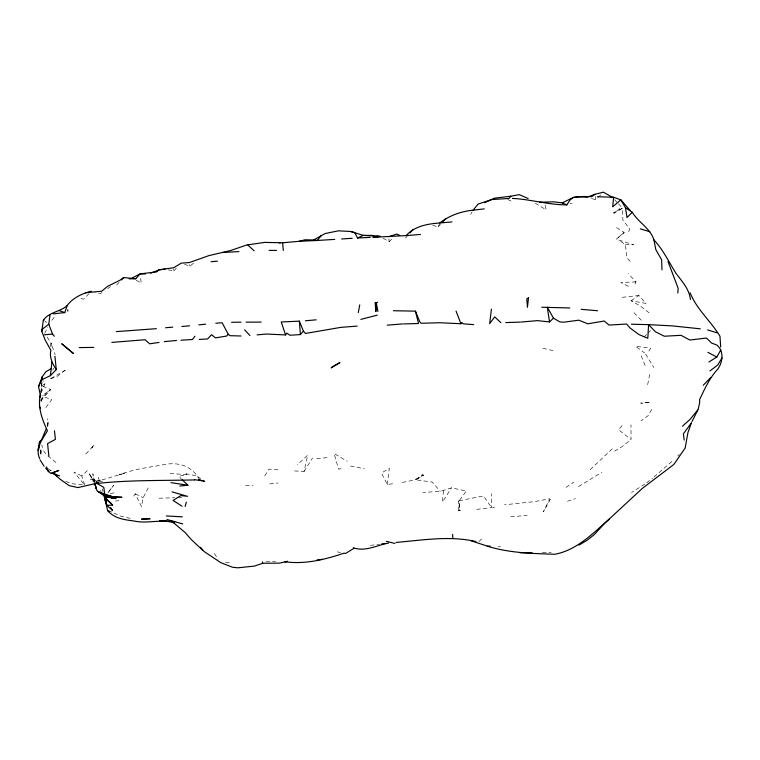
<?xml version="1.0" encoding="UTF-8"?>
<svg xmlns="http://www.w3.org/2000/svg" width="760" height="760" viewBox="0 0 760 760"><rect width="100%" height="100%" fill="white"/><g stroke="black" fill="none" stroke-linecap="round" stroke-linejoin="round"><path stroke-width="0.57" stroke-dasharray="3.8 2.85" d="M168.273 269.828L173.698 271.016L173.726 268.822M67.963 309.263L67.915 311.429L67.649 309.216M458.546 510.501L458.774 500.811L459.667 510.064L460.598 510.425L458.546 510.501L459.667 510.064L459.144 500.764L466.421 491.007L451.411 487.863L440.249 491.34L422.854 492.47M51.015 346.284L51.1 343.197L45.315 334.324M628.739 231.733L629.726 228.741L622.924 220.333L622.421 208.287L613.861 213.313L621.575 207.166L618.488 203.851M40.441 453.473L40.593 450.205L42.389 447.916L41.809 444.771M41.838 382.441L41.562 386.925L40.194 388.189M50.834 346.579L51.1 343.197L55.157 354.673M41.942 382.308L41.562 386.925L39.558 386.688M443.431 490.732L442.491 502.028L451.411 487.863M47.804 426.493L48.27 421.135L47.376 418.902M40.27 453.406L40.593 450.205L43.111 450.053L46.028 454.366L56.373 462.802M387.277 484.443L389.31 468.198L381.501 473.109L387.277 484.443L394.782 483.541M47.453 426.531L48.27 421.135L47.148 425.419M40.764 392.768L41.838 385.899L45.001 383.619L43.557 380.779M40.85 391.552L41.838 385.899L50.645 389.519L40.916 400.624M148.257 487.892L143.146 497.705L141.483 506.587L135.251 493.839L132.316 498.066M647.663 384.655L649.885 373.388M294.595 470.934L304.019 471.513L307.686 455.221L297.302 464.816M40.803 454.413L42.389 447.916M40.983 402.002L42.978 396.473L50.645 389.519L41.819 396.045M41.125 392.882L45.001 383.619M52.715 370.272L53.627 368.125M432.706 225.302L438.159 226.927L439.432 223.962M634.961 284.069L635.977 281.922L628.33 273.666M44.669 333.336L47.832 327.19M550.43 499.206L543.381 511.889L549.765 498.788L534.081 501.685L504.526 504.782M470.649 214.424L472.122 211.879M651.719 409.459L648.014 415.767L640.975 420.822M648.85 351.148L650.579 348.241L635.54 346.275L644.575 352.934M40.603 400.377L42.978 396.473L51.746 399.608L44.317 409.583M304.019 471.513L312.578 457.947M264.708 475.883L269.04 469.119L279.462 469.917M186.314 473.49L186.019 473.888L196.412 475.693L200.688 478.866M107.986 492.774L113.591 485.298L107.493 493.306M51.87 320.321L55.936 315.048M622.088 425.572L618.678 429.78L631.047 439.527L630.981 424.755M405.565 238.013L407.075 236.293M438.159 226.927L440.42 224.428M85.823 454.034L94.411 444.79L91.931 447.459L93.432 446.956M677.749 455.981L679.269 454.356M119.139 282.349L116.109 285.541L114.275 285.427M89.015 293.616L83.704 299.183L79.239 298.005M173.698 271.016L176.728 267.862M383.173 238.174L389.13 241.727L392.93 237.88M643.929 337.183L647.244 333.868M648.071 333.032L650.55 330.543M478.857 541.671L482.628 537.909M591.413 198.502L595.774 199.766L597.303 198.246M598.063 197.486L601.863 193.695M612.275 448.799L589.351 470.449M84.664 484.965L81.823 475.959L87.362 470.526M184.566 264.29L190.048 266.219L194.313 262.418M671.859 461.472L653.296 477.584M624.188 232.493L616.075 239.428L624.188 232.493L615.22 226.793M646.665 482.79L652.469 478.24M628.644 441.55L621.927 446.719L614.014 451.44M101.935 292.524L100.026 293.835L95.655 292.534M107.663 288.591L110.523 286.624M578.588 486.561L601.901 472.255M631.075 300.808L638.856 295.478L645.981 303.411L631.075 300.808L639.977 305.767L649.04 312.769M644.822 484.015L631.569 492.499M566.077 487.322L573.866 482.144M415.644 479.759L423.215 474.943L423.301 475.637L415.644 479.759L432.316 482.115L440.249 491.34M415.406 479.493L423.215 474.943L421.002 474.078L423.301 475.637M622.421 208.287L613.88 212.695L612.503 212.239L613.861 213.313M567.473 501.248L575.453 498.569M95.627 481.802L124.573 473.233L119.225 474.715C132.487 469.727 146.556 467.561 160.483 465.348C176.082 461.424 189.962 464.303 198.987 478.296L196.412 475.693M110.314 493.886L114.494 492.689M459.144 500.764L483.502 495.938L491.644 507.623L494.693 507.053M402.353 482.438L415.026 479.921M341.145 468.663L338.551 469.176L334.115 453.539L347.187 461.301M370.367 545.414L379.468 544.207M98.762 481.622L102.989 481.099L90.212 479.531L93.955 481.735M476.644 509.352L491.644 507.623L491.52 493.725M622.278 297.331L638.856 295.478M269.743 483.92L278.151 482.98M316.702 458.641L327.408 457.615M115.472 501.011L118.968 500.697M510.625 516.771L527.145 515.403M635.977 281.922L620.806 282.454L629.679 286.966M159.087 498.228L174.714 497.752M542.336 552.634L551.2 552.387M245.603 485.412L252.994 485.288M177.964 497.667L183.844 497.591M265.924 561.802L275.623 561.688M625.452 244.682L633.64 244.786L618.602 239.96L625.452 244.682L626.772 257.63L631.246 262.447M498.218 546.373L500.507 546.44M569.981 203.243L572.194 203.357M225.568 562.352L231.239 562.647M169.983 473.575L186.77 474.553L178.724 476.368L181.232 478.791M82.431 484.747L72.38 483.759L65.284 481.327M350.493 465.984L364.458 468.73M337.278 551.893L340.594 552.548M49.884 470.307L51.005 470.554M542.887 348.241L553.185 350.654M130.197 518.367L119.938 515.926L112.936 512.601M109.801 511.413L111.929 512.126M507.689 199.452L511.622 201.343L511.328 199.291M135.251 493.839L143.146 497.705M81.823 475.959L73.929 472.083L83.942 484.11M136.22 280.25L141.18 283.119L140.391 276.184M47.975 468.673L51.841 471.077M535.306 203.195L546.031 209.76L545.366 204.202M96.548 481.412L91.096 476.919L88.53 472.748L94.259 481.337M44.859 320.986L46.464 322.648M634.001 312.712L641.431 320.397M614.621 199.718L617.718 203.024M94.895 482.296L91.096 476.919L93.812 481.821M214.396 553.48L218.101 559.274M645.649 354.094L653.856 367.507M100.272 490.39L101.84 493.107M641.174 355.803L646.038 367.707M98.173 477.166L99.969 482.153M102.267 488.898L103.018 491.549M94.572 481.65L92.834 473.803L94.173 480.358M189.734 264.385L190.048 266.219M595.317 196.469L595.774 199.766M388.911 238.716L389.13 241.727M65.198 370.215L57.579 376.095L49.523 379.278L65.198 370.215M649.325 402.192L641.25 403.522L640.623 402.999L649.325 402.192"/><path stroke-width="1.14" d="M39.748 458.745C34.703 448.295 42.569 439.299 47.424 430.777C42.161 419.472 37.192 406.581 40.593 393.917M677.834 293.047L678.139 288.258L668.011 261.544M42.123 380L42.408 376.533L45.942 371.688L51.034 368.79M40.052 397.347L40.261 394.934L38.561 386.574L42.408 376.533L41.211 381.083M597.341 196.745L613.633 197.23L612.702 206.843L620.768 199.851L625.461 207.736L627 217.531L632.272 212.258C638.4 222.471 650.246 228.209 653.961 239.941C663.575 250.183 669.208 262.884 676.789 274.541M38.561 386.574L41.429 379.943L50.416 375.63L56.278 369.626C52.649 364.059 49.077 357.228 50.901 350.408L45.163 339.986L41.828 331.502L42.066 329.374L48.792 324.206L49.998 314.697M38.76 449.179L39.121 445.949M39.358 443.792L39.596 441.645L41.581 439.745L46.436 428.393M50.416 375.63L51.917 362.092M491.416 309.092L489.668 323.637L494.712 316.891L500.887 322.648M41.828 331.502L43.329 320.207C49.134 311.913 59.907 312.084 67.127 305.634C72.637 297.92 82.213 293.455 91.295 291.223M631.417 324.206L648.603 324.653L655.5 331.835L664.364 336.233L681.007 335.312L689.899 340.034L706.458 338.038L711.654 343.092L717.031 345.135C724.147 351.367 722.836 362.111 717.753 369.16C709.489 377.929 704.767 388.901 699.599 399.57L699.684 402.553L698.24 409.07M38 450.357L39.596 441.645M358.283 312.626L359.746 304.902M185.136 506.473L186.343 502.132M53.191 313.87L64.79 312.588L67.127 305.634M691.514 422.608L687.933 432.649L685.159 448.029L673.844 464.474L642.304 488.414L604.77 523.184L594.263 534.631L586.786 540.483L578.958 545.119M698.012 409.64L692.008 421.515M708.966 361.998L716.775 357.038L720.774 349.999M722 357.912L717.716 365.009L709.982 370.889M393.366 310.726L415.454 311.153L419.681 321.565L421.078 323.256L440.087 322.743L460.959 323.741L461.709 322.572L463.296 323.827L473.736 324.644M512.42 198.398C530.708 199.31 548.369 204.886 566.798 204.877L570.19 199.823L573.42 197.419L578.483 196.688L587.053 197.23L595.014 194.275L603.392 192.185L612.303 197.23L610.575 197.381M285.57 334.923L286.834 333.127L289.883 335.245L300.409 334.58L303.392 331.113L299.364 321.147L281.238 321.993L285.57 334.923L266.37 334.039L257.099 334.885M690.811 423.719L683.382 433.817L684.2 440.049M194.959 336.214L192.432 339.492L180.937 340.233M150.746 273.201L159.011 269.857L173.745 267.719L181.279 263.122L189.42 262.551L208.848 255.635L230.48 250.572L246.772 244.986L264.651 242.402L282.663 242.782L299.126 241.309L305.064 239.761L313.614 239.998L325.213 233.519L338.466 230.831L350.597 231.468L363.403 235.4L371.592 235.381L380.199 236.398L372.913 237.31L406.173 235.6C414.533 226.062 427.785 223.829 439.85 222.975C449.236 215.507 461.215 211.346 473.109 210.178L478.049 204.107L491.748 199.566L509.095 198.427L510.891 196.213L519.298 194.626L528.124 198.522M321.442 235.315L317.243 240.464L299.126 241.309M697.623 410.153L690.128 419.311L682.461 426.198M410.087 232.873L413.098 229.453M129.191 278.853L135.793 278.74L140.134 273.875L156.693 271.89L159.011 269.857L165.024 269.106M215.792 323.247L222.129 322.734L228.247 334.286L226.641 336.053L215.46 337.887L211.565 334.704L207.594 338.95L199.158 339.425M442.69 221.929L445.712 218.605M121.419 279.965L123.69 277.58L135.793 278.74M703.228 385.244L710.828 377.53M520.761 322.078L537.434 320.625L549.556 321.926L553.489 318.174L559.806 321.841L563.293 322.249L578.883 320.188L587.689 323.808L604.2 321.024L609.017 325.071L626.62 324.026L629.964 327.921L638.998 334.59L647.805 338.257L648.603 324.653L672.172 325.869L700.35 328.833M609.368 519.042C593.18 533.083 576.612 550.401 554.743 554.258C532 553.498 509.19 553.024 487.283 546.174M595.014 194.275L591.793 196.669L583.528 196.479L573.42 197.419L562.229 202.873L553.622 201.837L539.495 202.236M123.69 277.58L119.719 280.354L107.635 286.311L101.688 291.203L85.434 292.762M377.54 302.242L376.323 303.002L375.896 311.581L375.136 302.404L376.323 303.002L377.929 311.438M132.259 277.951L140.134 273.875L145.474 273.97M484.671 202.768L494.323 198.189L510.891 196.213M350.597 231.468L354.663 232.56L357.542 237.984L363.403 235.4L373.483 235.999M388.474 543.096C376.941 545.195 365.256 552.017 353.334 547.779L353.742 548.464L345.581 553.461L343.9 553.204C325.08 559.55 304.912 564.614 284.952 561.725L287.498 561.346L279.452 563.16L262.741 563.245L254.429 566.086L237.842 567.815L232.541 567.245L220.742 562.628L203.766 551.266M388.759 236.721L396.729 234.042L399.674 235.362M360.838 319.39L377.235 315.162M98.258 482.933L77.881 487.587L69.207 485.649L60.192 479.237L52.725 472.815M98.439 482.866L94.306 483.787C127.651 479.854 161.243 480.738 194.655 479.921M322.382 559.284L316.882 560.034M159.059 342.427L149.691 343.815L145.084 339.729L111.853 342.409M381.748 543.903L385.159 543.447M473.109 210.178L484.281 208.876M198.825 324.881L205.627 324.188M156.398 328.672L116.403 331.607M164.293 341.639L176.567 340.461M44.431 334.818L52.554 334.048L54.292 336.262M179.797 486.01L187.919 485.241L182.067 479.598M211.071 261.734L217.445 261.145M439.85 222.975L451.962 221.91M181.887 326.505L189.563 325.812M396.074 542.412C422.655 540.198 449.464 535.467 475.902 541.519M305.482 320.767L316.236 319.827M406.173 235.6L420.479 234.422M165.556 327.75L172.757 327.161M387.267 325.156L402.524 323.931M43.329 320.207L44.051 320.159M334.761 239.391L317.243 240.464L313.614 239.998M341.63 238.972L352.212 238.288M222.975 252.444L238.925 251.608M104.576 495.596L106.134 499.643L109.468 501.6L112.594 505.125L106.922 505.409L103.996 495.482M357.542 237.984L370.205 237.395M505.685 322.582L519.84 322.116M357.181 326.097L340.841 327.36L305.529 333.459L303.392 331.113M403.588 323.922L418.503 323.522L415.454 311.153M541.775 307.258L569.819 307.952M261.165 322.097L246.126 322.154M231.638 322.287L241.005 322.173M79.221 347.577L93.755 347.415M519.906 552.739L532 552.719M269.154 250.391L276.498 250.42M240.996 335.996L229.986 335.683L228.247 334.286M487.911 546.079L490.2 546.145M113.411 496.954L98.173 491.844L104.719 494.75L113.411 496.954L121.97 497.278L105.203 496.594L96.995 490.675L94.658 483.426M166.345 520.942L159.638 520.628L174.705 521.664M166.383 515.945L182.314 516.847M376.837 236.198L380.199 236.398M597.531 310.745L581.191 309.32M194.503 479.721L202.16 480.633L198.873 479.902M171.009 482.647L187.919 485.241M105.203 496.594L116.043 498.617L107.626 496.717M386.279 541.367L394.972 543.438M198.977 480.073L204.63 481.431L203.252 480.766M107.701 496.803L113.867 498.313L107.626 496.565M167 519.508L182.695 523.906M173.964 522.775C161.091 518.747 147.288 524.077 134.035 520.999C124.412 519.745 114.427 518.51 107.663 510.701L104.852 499.101L106.134 501.001M172.055 491.872L187.568 496.328L180.87 495.586L173.052 500.422L182.02 506.226M486.998 545.984L471.171 540.854M640.29 228.855L649.847 231.714M707.626 329.916L717.107 332.832M107.663 510.701L109.801 511.413M59.584 475.874L51.509 473.166L58.824 470.411L50.882 473.565L45.6 468.046M59.328 310.669L64.79 312.588M613.633 197.23L620.768 199.851M173.898 522.053L171.703 521.217L185.041 532.456L191.207 539.505L203.119 550.639L200.64 547.295M103.474 495.406L105.526 496.242M562.229 202.873L566.798 204.877M278.806 242.468L280.07 243.105M707.883 352.336L716.775 357.038M95.883 482.856L103.816 487.397L104.719 494.75M625.461 207.736L632.272 212.258M54.264 473.717L56.905 475.827L54.378 473.565M247.883 245.034L254.153 250.838M112.594 505.125L104.481 497.458L106.922 505.409L112.575 510.492L110.646 507.642M244.625 329.849L249.916 335.521M621.034 200.041L630.002 210.349M677.464 275.196C683.003 282.663 689.406 289.807 690.431 299.516M40.137 460.019L44.099 466.269M553.489 318.174L547.276 307.116L549.556 321.926M39.387 406.419L40.413 408.262M94.354 482.809L95.437 484.766M690.118 292.799C696.787 309.529 710.942 321.195 719.986 336.281L720.67 347.016M106.191 497.838L107.065 499.823L106.134 499.643L104.975 496.422M456.048 311.115L460.959 323.741M48.792 324.206L52.554 334.048M46.569 466.839L48.326 471.96M262.295 561.849L262.741 563.245M94.981 483.797L96.054 488.385L95.066 483.892M653.961 239.941L655.794 249.565L661.646 259.815L661.979 269.914M54.444 430.73L55.442 439.365L47.576 443.593L48.868 456.171M54.919 356.25L56.278 369.626M282.663 242.782L283.299 250.467M299.364 321.147L300.409 334.58M452.608 534.318L452.808 538.232M528.523 297.758L527.431 307.306L526.794 298.889L528.523 297.758M332.443 366.823L331.123 367.916L339.957 362.548L332.443 366.823M149.882 518.738L141.73 519.128L149.882 518.738M73.502 353.514L61.826 343.862L73.502 353.514"/></g></svg>
